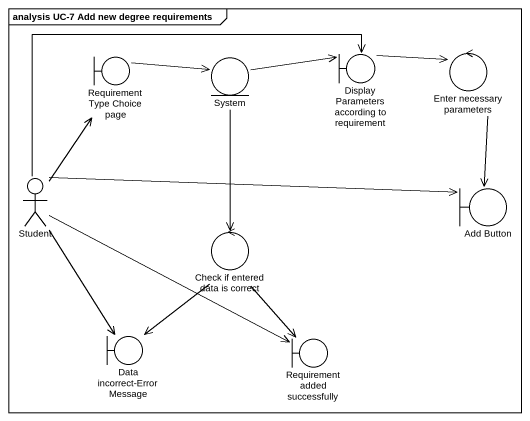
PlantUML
@startuml
mainframe analysis UC-7 Add new degree requirements
boundary "Requirement Type Choice page" as Requirement_Type_Choice_page
entity System
boundary "Display Parameters according to requirement" as Display_Parameters
control "Enter necessary parameters" as Enter_necessary_parameters
actor Student
boundary "Add Button" as Add_Button
control "Check if entered data is correct" as Check_if_entered_data_is
boundary "Data incorrect-Error Message" as Data_incorrect_Error_Message
boundary "Requirement added successfully" as Requirement_added
Requirement_Type_Choice_page -right-> System
System -right-> Display_Parameters
System --> Check_if_entered_data_is
Display_Parameters -right-> Enter_necessary_parameters
Enter_necessary_parameters --> Add_Button
Student -up-> Requirement_Type_Choice_page
Student -right-> Display_Parameters
Student -right-> Add_Button
Student --> Data_incorrect_Error_Message
Student -right-> Requirement_added
Check_if_entered_data_is --> Data_incorrect_Error_Message
Check_if_entered_data_is --> Requirement_added
@enduml
